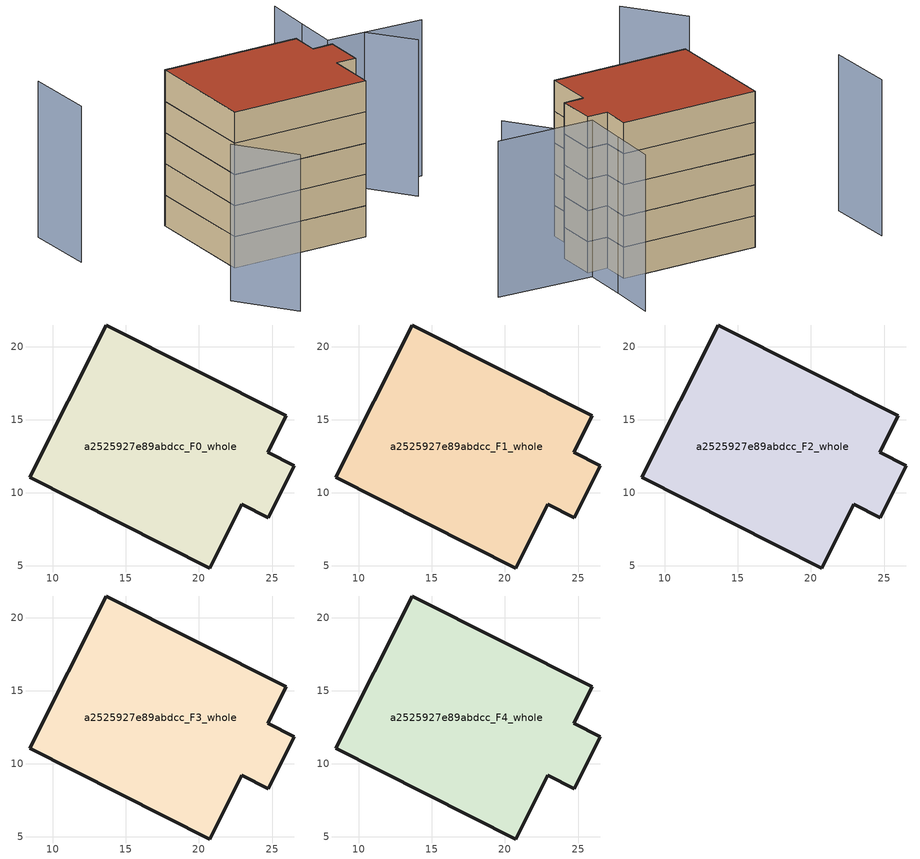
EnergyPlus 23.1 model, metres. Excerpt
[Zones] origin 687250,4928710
a2525927e89abdcc_F0_whole
 floor ground (EU_floor_Construction): 24.73,8.3 26.53,11.85 24.72,12.76 25.98,15.27 13.67,21.47 8.42,11.06 20.74,4.86 22.94,9.23 z0
 wall outside (EU_wall_Construction): 13.67,21.47 25.98,15.27 24.72,12.76 26.53,11.85 24.73,8.3 22.94,9.23 20.74,4.86 8.42,11.06 13.67,21.47 z0:3
a2525927e89abdcc_F1_whole
 floor to a2525927e89abdcc_F0_whole (EU_floor_Construction): 24.73,8.3 26.53,11.85 24.72,12.76 25.98,15.27 13.67,21.47 8.42,11.06 20.74,4.86 22.94,9.23 z3
 wall outside (EU_wall_Construction): 13.67,21.47 25.98,15.27 24.72,12.76 26.53,11.85 24.73,8.3 22.94,9.23 20.74,4.86 8.42,11.06 13.67,21.47 z3:6
a2525927e89abdcc_F2_whole
 floor to a2525927e89abdcc_F1_whole (EU_floor_Construction): 24.73,8.3 26.53,11.85 24.72,12.76 25.98,15.27 13.67,21.47 8.42,11.06 20.74,4.86 22.94,9.23 z6
 wall outside (EU_wall_Construction): 13.67,21.47 25.98,15.27 24.72,12.76 26.53,11.85 24.73,8.3 22.94,9.23 20.74,4.86 8.42,11.06 13.67,21.47 z6:9
a2525927e89abdcc_F3_whole
 floor to a2525927e89abdcc_F2_whole (EU_floor_Construction): 24.73,8.3 26.53,11.85 24.72,12.76 25.98,15.27 13.67,21.47 8.42,11.06 20.74,4.86 22.94,9.23 z9
 wall outside (EU_wall_Construction): 13.67,21.47 25.98,15.27 24.72,12.76 26.53,11.85 24.73,8.3 22.94,9.23 20.74,4.86 8.42,11.06 13.67,21.47 z9:12
a2525927e89abdcc_F4_whole
 floor to a2525927e89abdcc_F3_whole (EU_floor_Construction): 24.73,8.3 26.53,11.85 24.72,12.76 25.98,15.27 13.67,21.47 8.42,11.06 20.74,4.86 22.94,9.23 z12
 wall outside (EU_wall_Construction): 13.67,21.47 25.98,15.27 24.72,12.76 26.53,11.85 24.73,8.3 22.94,9.23 20.74,4.86 8.42,11.06 13.67,21.47 z12:15
 roof outside (EU_roof_Construction): 25.98,15.27 24.72,12.76 26.53,11.85 24.73,8.3 22.94,9.23 20.74,4.86 8.42,11.06 13.67,21.47 z15
shading: 1.77,7.47 2.87,0.92 / 31.28,5.79 30.32,10.82 / 35.49,7.99 27.01,12.62 / 27.01,12.62 29.2,16.64 / 29.2,16.64 31.47,20.8 / 5.58,29.7 2.53,23.44 z0:15
[Building]
EU S2 Campaign: North Axis=0; Terrain=City; Solar Distribution=FullExterior
[Site:Location]
Bologna: Latitude=44.5; Longitude=11.25; Time Zone=1; Elevation=37
[SizingPeriod:WeatherFileDays]
AnnualSizingPeriod: Begin Month=1; Begin Day of Month=1; End Month=12; End Day of Month=31; Day of Week for Start Day=Monday; Use Weather File Daylight Saving Period=No; Use Weather File Rain and Snow Indicators=No
[MATERIAL]
EU_InternalMass_Material: Roughness=MediumRough; Thickness=0.1; Conductivity=1; Density=1800; Specific Heat=900; Thermal Absorptance=0.9; Solar Absorptance=0.7; Visible Absorptance=0.7
[MATERIAL:NOMASS] Roughness=MediumRough; Thermal Absorptance=0.9; Solar Absorptance=0.7; Visible Absorptance=0.7
Name | Thermal Resistance
EU_wall_NoMass | 0.905828
EU_roof_NoMass | 0.37593
EU_floor_NoMass | 0.67114
[CONSTRUCTION]
EU_wall_Construction: EU_wall_NoMass
EU_roof_Construction: EU_roof_NoMass
EU_floor_Construction: EU_floor_NoMass
EU_InternalMass_Construction: EU_InternalMass_Material
[ZONE] Type=1; Multiplier=1; Ceiling Height=autocalculate; Floor Area=autocalculate; Part of Total Floor Area=Yes
Name | Volume
a2525927e89abdcc_F0_whole | 506.245
a2525927e89abdcc_F1_whole; a2525927e89abdcc_F2_whole; a2525927e89abdcc_F3_whole; a2525927e89abdcc_F4_whole | 506.246
[INTERNALMASS] Construction=EU_InternalMass_Construction; Surface Area=168.749
Name | Zone or ZoneList
a2525927e89abdcc_F0_whole_EU_InternalMass | a2525927e89abdcc_F0_whole
a2525927e89abdcc_F1_whole_EU_InternalMass | a2525927e89abdcc_F1_whole
a2525927e89abdcc_F2_whole_EU_InternalMass | a2525927e89abdcc_F2_whole
a2525927e89abdcc_F3_whole_EU_InternalMass | a2525927e89abdcc_F3_whole
a2525927e89abdcc_F4_whole_EU_InternalMass | a2525927e89abdcc_F4_whole
[OTHEREQUIPMENT] Fuel Type=Electricity; Design Level Calculation Method=Watts/Area; Power per Zone Floor Area=1; Fraction Latent=0; Fraction Radiant=0; Fraction Lost=0; Carbon Dioxide Generation Rate=0; EndUse Subcategory=EU_Step8_InternalGains
Name | Zone or ZoneList or Space or SpaceList | Schedule
EU_Step8_InternalGain_a2525927e89abdcc_F0_whole_f000 | a2525927e89abdcc_F0_whole | EU_Step8_GainSchedule_a2525927e89abdcc_F0_whole_f000
EU_Step8_InternalGain_a2525927e89abdcc_F1_whole_f000 | a2525927e89abdcc_F1_whole | EU_Step8_GainSchedule_a2525927e89abdcc_F1_whole_f000
EU_Step8_InternalGain_a2525927e89abdcc_F2_whole_f000 | a2525927e89abdcc_F2_whole | EU_Step8_GainSchedule_a2525927e89abdcc_F2_whole_f000
EU_Step8_InternalGain_a2525927e89abdcc_F3_whole_f000 | a2525927e89abdcc_F3_whole | EU_Step8_GainSchedule_a2525927e89abdcc_F3_whole_f000
EU_Step8_InternalGain_a2525927e89abdcc_F4_whole_f000 | a2525927e89abdcc_F4_whole | EU_Step8_GainSchedule_a2525927e89abdcc_F4_whole_f000
[ZONEVENTILATION:DESIGNFLOWRATE] Schedule=EU_AlwaysOn; Design Flow Rate Calculation Method=AirChanges/Hour; Air Changes per Hour=0.73129; Ventilation Type=Natural; Fan Pressure Rise=0; Fan Total Efficiency=1; Constant Term Coefficient=1; Temperature Term Coefficient=0; Velocity Term Coefficient=0; Velocity Squared Term Coefficient=0; Minimum Indoor Temperature=-100; Maximum Indoor Temperature=100; Delta Temperature=-100; Minimum Outdoor Temperature=-100; Maximum Outdoor Temperature=100; Maximum Wind Speed=40
Name | Zone or ZoneList or Space or SpaceList
EU_ConstantAir_a2525927e89abdcc_F0_whole | a2525927e89abdcc_F0_whole
EU_ConstantAir_a2525927e89abdcc_F1_whole | a2525927e89abdcc_F1_whole
EU_ConstantAir_a2525927e89abdcc_F2_whole | a2525927e89abdcc_F2_whole
EU_ConstantAir_a2525927e89abdcc_F3_whole | a2525927e89abdcc_F3_whole
EU_ConstantAir_a2525927e89abdcc_F4_whole | a2525927e89abdcc_F4_whole
[HVACTEMPLATE:THERMOSTAT] Constant Heating Setpoint=20; Constant Cooling Setpoint=50
EU_HeatOnly_a2525927e89abdcc_F0_whole; EU_HeatOnly_a2525927e89abdcc_F1_whole; EU_HeatOnly_a2525927e89abdcc_F2_whole; EU_HeatOnly_a2525927e89abdcc_F3_whole; EU_HeatOnly_a2525927e89abdcc_F4_whole
[HVACTEMPLATE:ZONE:IDEALLOADSAIRSYSTEM] System Availability Schedule=EU_AlwaysOn; Maximum Heating Supply Air Temperature=50; Minimum Cooling Supply Air Temperature=13; Maximum Heating Supply Air Humidity Ratio=0.0156; Minimum Cooling Supply Air Humidity Ratio=0.0077; Heating Limit=NoLimit; Cooling Limit=NoLimit; Heating Availability Schedule=EU_AlwaysOn; Cooling Availability Schedule=EU_CoolingOff; Dehumidification Control Type=ConstantSensibleHeatRatio; Cooling Sensible Heat Ratio=0.7; Dehumidification Setpoint=60; Humidification Control Type=None; Humidification Setpoint=30; Outdoor Air Method=None; Outdoor Air Flow Rate per Person=0.00944; Outdoor Air Flow Rate per Zone Floor Area=0; Outdoor Air Flow Rate per Zone=0; Demand Controlled Ventilation Type=None; Outdoor Air Economizer Type=NoEconomizer; Heat Recovery Type=None; Sensible Heat Recovery Effectiveness=0.7; Latent Heat Recovery Effectiveness=0.65
Name | Template Thermostat
a2525927e89abdcc_F0_whole | EU_HeatOnly_a2525927e89abdcc_F0_whole
a2525927e89abdcc_F1_whole | EU_HeatOnly_a2525927e89abdcc_F1_whole
a2525927e89abdcc_F2_whole | EU_HeatOnly_a2525927e89abdcc_F2_whole
a2525927e89abdcc_F3_whole | EU_HeatOnly_a2525927e89abdcc_F3_whole
a2525927e89abdcc_F4_whole | EU_HeatOnly_a2525927e89abdcc_F4_whole
[SIZING:ZONE] Zone Cooling Design Supply Air Temperature Input Method=SupplyAirTemperature; Zone Cooling Design Supply Air Temperature=13; Zone Heating Design Supply Air Temperature Input Method=SupplyAirTemperature; Zone Heating Design Supply Air Temperature=50; Zone Cooling Design Supply Air Humidity Ratio=0.008; Zone Heating Design Supply Air Humidity Ratio=0.008; Cooling Design Air Flow Method=DesignDay; Cooling Design Air Flow Rate=0; Cooling Minimum Air Flow per Zone Floor Area=0.000762; Cooling Minimum Air Flow=0; Cooling Minimum Air Flow Fraction=0.2; Heating Design Air Flow Method=DesignDay; Heating Design Air Flow Rate=0; Heating Maximum Air Flow per Zone Floor Area=0.002032; Heating Maximum Air Flow=0.141576; Heating Maximum Air Flow Fraction=0.3; Account for Dedicated Outdoor Air System=No; Dedicated Outdoor Air System Control Strategy=NeutralSupplyAir; Dedicated Outdoor Air Low Setpoint Temperature for Design=autosize; Dedicated Outdoor Air High Setpoint Temperature for Design=autosize; Zone Load Sizing Method=Sensible Load Only No Latent Load; Zone Latent Cooling Design Supply Air Humidity Ratio Input Method=HumidityRatioDifference; Zone Cooling Design Supply Air Humidity Ratio Difference=0.005; Zone Latent Heating Design Supply Air Humidity Ratio Input Method=HumidityRatioDifference; Zone Humidification Design Supply Air Humidity Ratio Difference=0.005
a2525927e89abdcc_F0_whole; a2525927e89abdcc_F1_whole; a2525927e89abdcc_F2_whole; a2525927e89abdcc_F3_whole; a2525927e89abdcc_F4_whole
[SCHEDULE:CONSTANT]
Name | Hourly Value
EU_AlwaysOn | 1
EU_CoolingOff | 0
[SCHEDULE:FILE] Column Number=1; Rows to Skip at Top=0; Number of Hours of Data=8760; Column Separator=Comma; Interpolate to Timestep=No; Minutes per Item=60; Adjust Schedule for Daylight Savings=Yes
Name | File
EU_Step8_GainSchedule_a2525927e89abdcc_F0_whole_f000 | ../../schedules/a2525927e89abdcc/a2525927e89abdcc_F0_whole_f000_gain.csv
EU_Step8_GainSchedule_a2525927e89abdcc_F1_whole_f000 | ../../schedules/a2525927e89abdcc/a2525927e89abdcc_F1_whole_f000_gain.csv
EU_Step8_GainSchedule_a2525927e89abdcc_F2_whole_f000 | ../../schedules/a2525927e89abdcc/a2525927e89abdcc_F2_whole_f000_gain.csv
EU_Step8_GainSchedule_a2525927e89abdcc_F3_whole_f000 | ../../schedules/a2525927e89abdcc/a2525927e89abdcc_F3_whole_f000_gain.csv
EU_Step8_GainSchedule_a2525927e89abdcc_F4_whole_f000 | ../../schedules/a2525927e89abdcc/a2525927e89abdcc_F4_whole_f000_gain.csv
